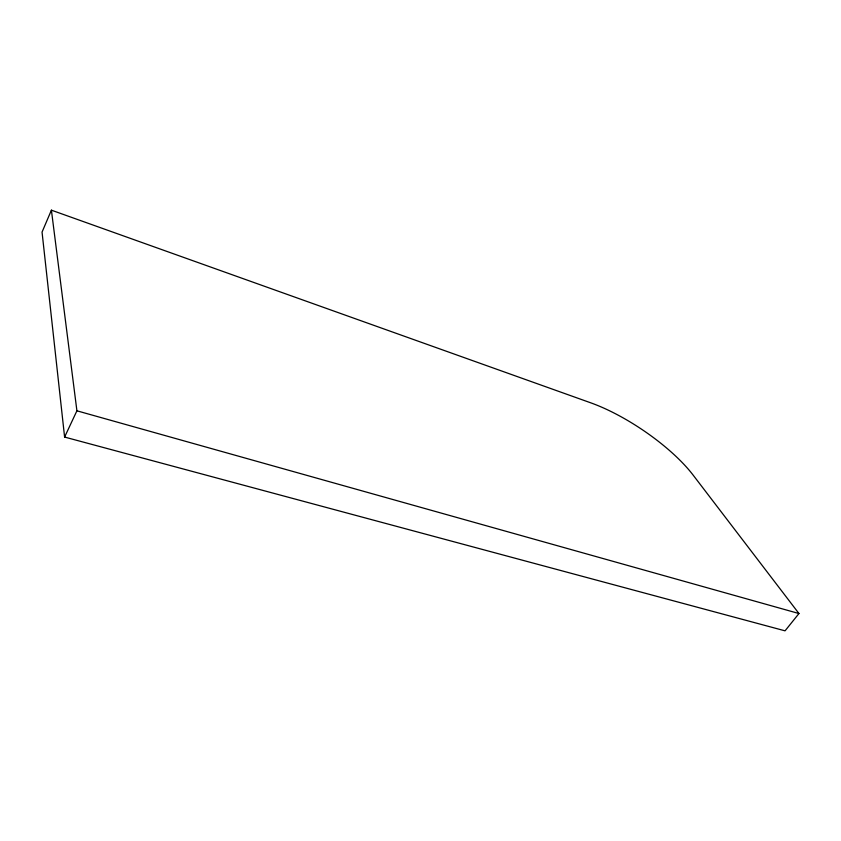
<?xml version="1.0" encoding="UTF-8"?>
<svg xmlns="http://www.w3.org/2000/svg" width="841" height="841" viewBox="0 0 841 841"><rect width="100%" height="100%" fill="white"/><g stroke="black" fill="none" stroke-linecap="round" stroke-linejoin="round"><path stroke-width="1.26" d="M51.406 210.166L42.05 232.095L64.599 437.068L785.052 630.834L798.95 613.531L693.142 475.123A93.109 29.898 33.9 0 0 590.75 402.828L51.406 210.166L76.909 410.807L64.599 437.068M76.909 410.807L798.95 613.531"/></g></svg>
